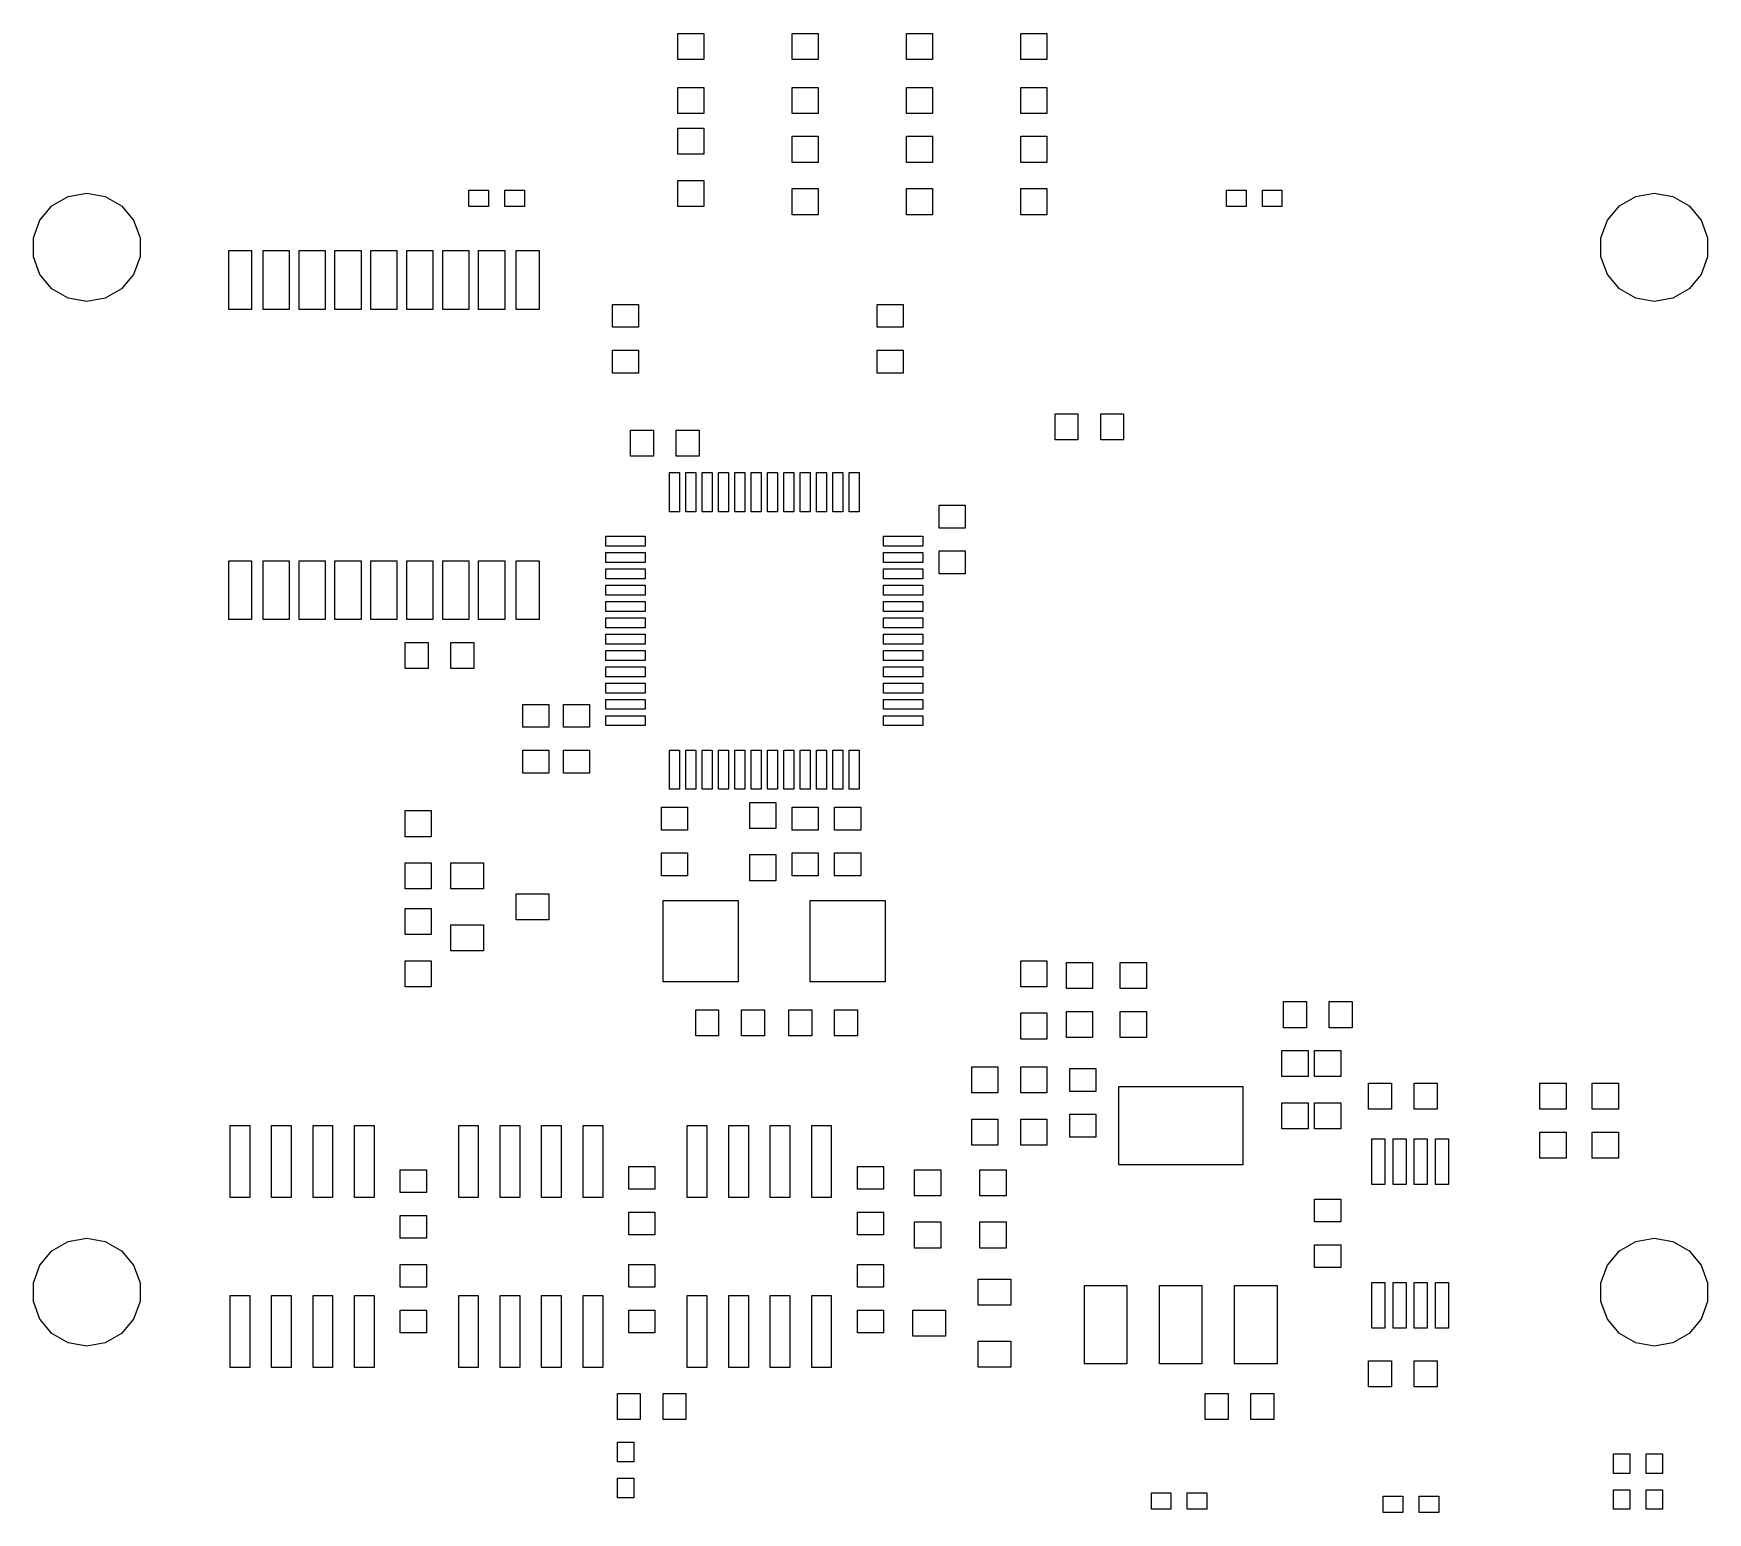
# Model space of a CAD drawing. Extents: x 80.4 to 131.6, y -166.8 to -121.5.
import ezdxf

# ---------------------------------------------------------------- set-up
doc = ezdxf.new("R2010")
doc.units = 0
doc.header["$MEASUREMENT"] = 0
doc.layers.add('BLACK', color=7, linetype='CONTINUOUS')

msp = doc.modelspace()

# ---------------------------------------------------------------- linework, layer by layer
at = {"layer": 'Black'}
for p, q in [((100.1, -122.25), (100.1, -121.45)), ((100.1, -121.45), (100.9, -121.45)), ((100.9, -121.45), (100.9, -122.25)), ((103.6, -122.25), (103.6, -121.45)), ((103.6, -121.45), (104.4, -121.45)), ((104.4, -121.45), (104.4, -122.25)), ((107.1, -122.25), (107.1, -121.45)), ((107.1, -121.45), (107.9, -121.45)), ((107.9, -121.45), (107.9, -122.25)), ((110.6, -122.25), (110.6, -121.45)), ((110.6, -121.45), (111.4, -121.45)), ((111.4, -121.45), (111.4, -122.25)), ((100.9, -122.25), (100.1, -122.25)), ((104.4, -122.25), (103.6, -122.25)), ((107.9, -122.25), (107.1, -122.25)), ((111.4, -122.25), (110.6, -122.25)), ((100.1, -123.9), (100.1, -123.1)), ((100.1, -123.1), (100.9, -123.1)), ((100.9, -123.1), (100.9, -123.9)), ((103.6, -123.9), (103.6, -123.1)), ((103.6, -123.1), (104.4, -123.1)), ((104.4, -123.1), (104.4, -123.9)), ((107.1, -123.9), (107.1, -123.1)), ((107.1, -123.1), (107.9, -123.1)), ((107.9, -123.1), (107.9, -123.9)), ((110.6, -123.9), (110.6, -123.1)), ((110.6, -123.1), (111.4, -123.1)), ((111.4, -123.1), (111.4, -123.9)), ((100.9, -123.9), (100.1, -123.9)), ((104.4, -123.9), (103.6, -123.9)), ((107.9, -123.9), (107.1, -123.9)), ((111.4, -123.9), (110.6, -123.9)), ((100.1, -125.15), (100.1, -124.35)), ((100.1, -124.35), (100.9, -124.35)), ((100.9, -124.35), (100.9, -125.15)), ((103.6, -125.4), (103.6, -124.6)), ((103.6, -124.6), (104.4, -124.6)), ((104.4, -124.6), (104.4, -125.4)), ((107.1, -125.4), (107.1, -124.6)), ((107.1, -124.6), (107.9, -124.6)), ((107.9, -124.6), (107.9, -125.4)), ((110.6, -125.4), (110.6, -124.6)), ((110.6, -124.6), (111.4, -124.6)), ((111.4, -124.6), (111.4, -125.4)), ((100.9, -125.15), (100.1, -125.15)), ((104.4, -125.4), (103.6, -125.4)), ((107.9, -125.4), (107.1, -125.4)), ((111.4, -125.4), (110.6, -125.4)), ((100.1, -126.75), (100.1, -125.95)), ((100.1, -125.95), (100.9, -125.95)), ((100.9, -125.95), (100.9, -126.75)), ((80.935, -126.731), (81.433, -126.444)), ((81.433, -126.444), (82, -126.344)), ((82, -126.344), (82.567, -126.444)), ((82.567, -126.444), (83.065, -126.731)), ((93.7, -126.75), (93.7, -126.25)), ((93.7, -126.25), (94.3, -126.25)), ((94.3, -126.25), (94.3, -126.75)), ((94.8, -126.75), (94.8, -126.25)), ((94.8, -126.25), (95.4, -126.25)), ((95.4, -126.25), (95.4, -126.75)), ((103.6, -127), (103.6, -126.2)), ((103.6, -126.2), (104.4, -126.2)), ((104.4, -126.2), (104.4, -127)), ((107.1, -127), (107.1, -126.2)), ((107.1, -126.2), (107.9, -126.2)), ((107.9, -126.2), (107.9, -127)), ((110.6, -127), (110.6, -126.2)), ((110.6, -126.2), (111.4, -126.2)), ((111.4, -126.2), (111.4, -127)), ((116.9, -126.75), (116.9, -126.25)), ((116.9, -126.25), (117.5, -126.25)), ((117.5, -126.25), (117.5, -126.75)), ((118, -126.75), (118, -126.25)), ((118, -126.25), (118.6, -126.25)), ((118.6, -126.25), (118.6, -126.75)), ((128.935, -126.731), (129.434, -126.444)), ((129.434, -126.444), (130, -126.344)), ((130, -126.344), (130.566, -126.444)), ((130.566, -126.444), (131.065, -126.731)), ((80.566, -127.172), (80.935, -126.731)), ((83.065, -126.731), (83.434, -127.172)), ((94.3, -126.75), (93.7, -126.75)), ((95.4, -126.75), (94.8, -126.75)), ((100.9, -126.75), (100.1, -126.75)), ((104.4, -127), (103.6, -127)), ((107.9, -127), (107.1, -127)), ((111.4, -127), (110.6, -127)), ((117.5, -126.75), (116.9, -126.75)), ((118.6, -126.75), (118, -126.75)), ((128.566, -127.172), (128.935, -126.731)), ((131.065, -126.731), (131.434, -127.172)), ((80.369, -127.712), (80.566, -127.172)), ((83.434, -127.172), (83.631, -127.712)), ((128.369, -127.712), (128.566, -127.172)), ((131.434, -127.172), (131.631, -127.712)), ((80.369, -128.288), (80.369, -127.712)), ((83.631, -127.712), (83.631, -128.288)), ((86.35, -129.9), (86.35, -128.1)), ((86.35, -128.1), (87.05, -128.1)), ((87.05, -128.1), (87.05, -129.9)), ((87.4, -129.9), (87.4, -128.1)), ((87.4, -128.1), (88.2, -128.1)), ((88.2, -128.1), (88.2, -129.9)), ((88.5, -129.9), (88.5, -128.1)), ((88.5, -128.1), (89.3, -128.1)), ((89.3, -128.1), (89.3, -129.9)), ((89.6, -129.9), (89.6, -128.1)), ((89.6, -128.1), (90.4, -128.1)), ((90.4, -128.1), (90.4, -129.9)), ((90.7, -129.9), (90.7, -128.1)), ((90.7, -128.1), (91.5, -128.1)), ((91.5, -128.1), (91.5, -129.9)), ((91.8, -129.9), (91.8, -128.1)), ((91.8, -128.1), (92.6, -128.1)), ((92.6, -128.1), (92.6, -129.9)), ((92.9, -129.9), (92.9, -128.1)), ((92.9, -128.1), (93.7, -128.1)), ((93.7, -128.1), (93.7, -129.9)), ((94, -129.9), (94, -128.1)), ((94, -128.1), (94.8, -128.1)), ((94.8, -128.1), (94.8, -129.9)), ((95.15, -129.9), (95.15, -128.1)), ((95.15, -128.1), (95.85, -128.1)), ((95.85, -128.1), (95.85, -129.9)), ((128.369, -128.288), (128.369, -127.712)), ((131.631, -127.712), (131.631, -128.288)), ((80.566, -128.828), (80.369, -128.288)), ((83.631, -128.288), (83.434, -128.828)), ((128.566, -128.828), (128.369, -128.288)), ((131.631, -128.288), (131.434, -128.828)), ((80.935, -129.269), (80.566, -128.828)), ((83.434, -128.828), (83.065, -129.269)), ((128.935, -129.269), (128.566, -128.828)), ((131.434, -128.828), (131.065, -129.269)), ((81.433, -129.556), (80.935, -129.269)), ((82, -129.656), (81.433, -129.556)), ((82.567, -129.556), (82, -129.656)), ((83.065, -129.269), (82.567, -129.556)), ((129.434, -129.556), (128.935, -129.269)), ((130, -129.656), (129.434, -129.556)), ((130.566, -129.556), (130, -129.656)), ((131.065, -129.269), (130.566, -129.556)), ((87.05, -129.9), (86.35, -129.9)), ((88.2, -129.9), (87.4, -129.9)), ((89.3, -129.9), (88.5, -129.9)), ((90.4, -129.9), (89.6, -129.9)), ((91.5, -129.9), (90.7, -129.9)), ((92.6, -129.9), (91.8, -129.9)), ((93.7, -129.9), (92.9, -129.9)), ((94.8, -129.9), (94, -129.9)), ((95.85, -129.9), (95.15, -129.9)), ((98.1, -130.45), (98.1, -129.75)), ((98.1, -129.75), (98.9, -129.75)), ((98.9, -129.75), (98.9, -130.45)), ((106.2, -130.45), (106.2, -129.75)), ((106.2, -129.75), (107, -129.75)), ((107, -129.75), (107, -130.45)), ((98.9, -130.45), (98.1, -130.45)), ((107, -130.45), (106.2, -130.45)), ((98.1, -131.85), (98.1, -131.15)), ((98.1, -131.15), (98.9, -131.15)), ((98.9, -131.15), (98.9, -131.85)), ((106.2, -131.85), (106.2, -131.15)), ((106.2, -131.15), (107, -131.15)), ((107, -131.15), (107, -131.85)), ((98.9, -131.85), (98.1, -131.85)), ((107, -131.85), (106.2, -131.85)), ((111.65, -133.9), (111.65, -133.1)), ((111.65, -133.1), (112.35, -133.1)), ((112.35, -133.1), (112.35, -133.9)), ((113.05, -133.9), (113.05, -133.1)), ((113.05, -133.1), (113.75, -133.1)), ((113.75, -133.1), (113.75, -133.9)), ((98.65, -134.4), (98.65, -133.6)), ((98.65, -133.6), (99.35, -133.6)), ((99.35, -133.6), (99.35, -134.4)), ((100.05, -134.4), (100.05, -133.6)), ((100.05, -133.6), (100.75, -133.6)), ((100.75, -133.6), (100.75, -134.4)), ((112.35, -133.9), (111.65, -133.9)), ((113.75, -133.9), (113.05, -133.9)), ((99.35, -134.4), (98.65, -134.4)), ((100.75, -134.4), (100.05, -134.4)), ((99.85, -136.1), (99.85, -134.9)), ((99.85, -134.9), (100.15, -134.9)), ((100.15, -134.9), (100.15, -136.1)), ((100.35, -136.1), (100.35, -134.9)), ((100.35, -134.9), (100.65, -134.9)), ((100.65, -134.9), (100.65, -136.1)), ((100.85, -136.1), (100.85, -134.9)), ((100.85, -134.9), (101.15, -134.9)), ((101.15, -134.9), (101.15, -136.1)), ((101.35, -136.1), (101.35, -134.9)), ((101.35, -134.9), (101.65, -134.9)), ((101.65, -134.9), (101.65, -136.1)), ((101.85, -136.1), (101.85, -134.9)), ((101.85, -134.9), (102.15, -134.9)), ((102.15, -134.9), (102.15, -136.1)), ((102.35, -136.1), (102.35, -134.9)), ((102.35, -134.9), (102.65, -134.9)), ((102.65, -134.9), (102.65, -136.1)), ((102.85, -136.1), (102.85, -134.9)), ((102.85, -134.9), (103.15, -134.9)), ((103.15, -134.9), (103.15, -136.1)), ((103.35, -136.1), (103.35, -134.9)), ((103.35, -134.9), (103.65, -134.9)), ((103.65, -134.9), (103.65, -136.1)), ((103.85, -136.1), (103.85, -134.9)), ((103.85, -134.9), (104.15, -134.9)), ((104.15, -134.9), (104.15, -136.1)), ((104.35, -136.1), (104.35, -134.9)), ((104.35, -134.9), (104.65, -134.9)), ((104.65, -134.9), (104.65, -136.1)), ((104.85, -136.1), (104.85, -134.9)), ((104.85, -134.9), (105.15, -134.9)), ((105.15, -134.9), (105.15, -136.1)), ((105.35, -136.1), (105.35, -134.9)), ((105.35, -134.9), (105.65, -134.9)), ((105.65, -134.9), (105.65, -136.1)), ((100.15, -136.1), (99.85, -136.1)), ((100.65, -136.1), (100.35, -136.1)), ((101.15, -136.1), (100.85, -136.1)), ((101.65, -136.1), (101.35, -136.1)), ((102.15, -136.1), (101.85, -136.1)), ((102.65, -136.1), (102.35, -136.1)), ((103.15, -136.1), (102.85, -136.1)), ((103.65, -136.1), (103.35, -136.1)), ((104.15, -136.1), (103.85, -136.1)), ((104.65, -136.1), (104.35, -136.1)), ((105.15, -136.1), (104.85, -136.1)), ((105.65, -136.1), (105.35, -136.1)), ((108.1, -136.6), (108.1, -135.9)), ((108.1, -135.9), (108.9, -135.9)), ((108.9, -135.9), (108.9, -136.6)), ((97.9, -137.15), (97.9, -136.85)), ((97.9, -136.85), (99.1, -136.85)), ((99.1, -136.85), (99.1, -137.15)), ((106.4, -137.15), (106.4, -136.85)), ((106.4, -136.85), (107.6, -136.85)), ((107.6, -136.85), (107.6, -137.15)), ((108.9, -136.6), (108.1, -136.6)), ((99.1, -137.15), (97.9, -137.15)), ((97.9, -137.65), (97.9, -137.35)), ((97.9, -137.35), (99.1, -137.35)), ((99.1, -137.35), (99.1, -137.65)), ((107.6, -137.15), (106.4, -137.15)), ((106.4, -137.65), (106.4, -137.35)), ((106.4, -137.35), (107.6, -137.35)), ((107.6, -137.35), (107.6, -137.65)), ((108.1, -138), (108.1, -137.3)), ((108.1, -137.3), (108.9, -137.3)), ((108.9, -137.3), (108.9, -138)), ((86.35, -139.4), (86.35, -137.6)), ((86.35, -137.6), (87.05, -137.6)), ((87.05, -137.6), (87.05, -139.4)), ((87.4, -139.4), (87.4, -137.6)), ((87.4, -137.6), (88.2, -137.6)), ((88.2, -137.6), (88.2, -139.4)), ((88.5, -139.4), (88.5, -137.6)), ((88.5, -137.6), (89.3, -137.6)), ((89.3, -137.6), (89.3, -139.4)), ((89.6, -139.4), (89.6, -137.6)), ((89.6, -137.6), (90.4, -137.6)), ((90.4, -137.6), (90.4, -139.4)), ((90.7, -139.4), (90.7, -137.6)), ((90.7, -137.6), (91.5, -137.6)), ((91.5, -137.6), (91.5, -139.4)), ((91.8, -139.4), (91.8, -137.6)), ((91.8, -137.6), (92.6, -137.6)), ((92.6, -137.6), (92.6, -139.4)), ((92.9, -139.4), (92.9, -137.6)), ((92.9, -137.6), (93.7, -137.6)), ((93.7, -137.6), (93.7, -139.4)), ((94, -139.4), (94, -137.6)), ((94, -137.6), (94.8, -137.6)), ((94.8, -137.6), (94.8, -139.4)), ((95.15, -139.4), (95.15, -137.6)), ((95.15, -137.6), (95.85, -137.6)), ((95.85, -137.6), (95.85, -139.4)), ((99.1, -137.65), (97.9, -137.65)), ((97.9, -138.15), (97.9, -137.85)), ((97.9, -137.85), (99.1, -137.85)), ((99.1, -137.85), (99.1, -138.15)), ((107.6, -137.65), (106.4, -137.65)), ((106.4, -138.15), (106.4, -137.85)), ((106.4, -137.85), (107.6, -137.85)), ((107.6, -137.85), (107.6, -138.15)), ((99.1, -138.15), (97.9, -138.15)), ((97.9, -138.65), (97.9, -138.35)), ((97.9, -138.35), (99.1, -138.35)), ((99.1, -138.35), (99.1, -138.65)), ((107.6, -138.15), (106.4, -138.15)), ((106.4, -138.65), (106.4, -138.35)), ((106.4, -138.35), (107.6, -138.35)), ((107.6, -138.35), (107.6, -138.65)), ((108.9, -138), (108.1, -138)), ((99.1, -138.65), (97.9, -138.65)), ((97.9, -139.15), (97.9, -138.85)), ((97.9, -138.85), (99.1, -138.85)), ((99.1, -138.85), (99.1, -139.15)), ((107.6, -138.65), (106.4, -138.65)), ((106.4, -139.15), (106.4, -138.85)), ((106.4, -138.85), (107.6, -138.85)), ((107.6, -138.85), (107.6, -139.15)), ((87.05, -139.4), (86.35, -139.4)), ((88.2, -139.4), (87.4, -139.4)), ((89.3, -139.4), (88.5, -139.4)), ((90.4, -139.4), (89.6, -139.4)), ((91.5, -139.4), (90.7, -139.4)), ((92.6, -139.4), (91.8, -139.4)), ((93.7, -139.4), (92.9, -139.4)), ((94.8, -139.4), (94, -139.4)), ((95.85, -139.4), (95.15, -139.4)), ((99.1, -139.15), (97.9, -139.15)), ((97.9, -139.65), (97.9, -139.35)), ((97.9, -139.35), (99.1, -139.35)), ((99.1, -139.35), (99.1, -139.65)), ((107.6, -139.15), (106.4, -139.15)), ((106.4, -139.65), (106.4, -139.35)), ((106.4, -139.35), (107.6, -139.35)), ((107.6, -139.35), (107.6, -139.65)), ((99.1, -139.65), (97.9, -139.65)), ((97.9, -140.15), (97.9, -139.85)), ((97.9, -139.85), (99.1, -139.85)), ((99.1, -139.85), (99.1, -140.15)), ((107.6, -139.65), (106.4, -139.65)), ((106.4, -140.15), (106.4, -139.85)), ((106.4, -139.85), (107.6, -139.85)), ((107.6, -139.85), (107.6, -140.15)), ((91.75, -140.9), (91.75, -140.1)), ((91.75, -140.1), (92.45, -140.1)), ((92.45, -140.1), (92.45, -140.9)), ((93.15, -140.9), (93.15, -140.1)), ((93.15, -140.1), (93.85, -140.1)), ((93.85, -140.1), (93.85, -140.9)), ((99.1, -140.15), (97.9, -140.15)), ((97.9, -140.65), (97.9, -140.35)), ((97.9, -140.35), (99.1, -140.35)), ((99.1, -140.35), (99.1, -140.65)), ((107.6, -140.15), (106.4, -140.15)), ((106.4, -140.65), (106.4, -140.35)), ((106.4, -140.35), (107.6, -140.35)), ((107.6, -140.35), (107.6, -140.65)), ((92.45, -140.9), (91.75, -140.9)), ((93.85, -140.9), (93.15, -140.9)), ((99.1, -140.65), (97.9, -140.65)), ((97.9, -141.15), (97.9, -140.85)), ((97.9, -140.85), (99.1, -140.85)), ((99.1, -140.85), (99.1, -141.15)), ((107.6, -140.65), (106.4, -140.65)), ((106.4, -141.15), (106.4, -140.85)), ((106.4, -140.85), (107.6, -140.85)), ((107.6, -140.85), (107.6, -141.15)), ((99.1, -141.15), (97.9, -141.15)), ((97.9, -141.65), (97.9, -141.35)), ((97.9, -141.35), (99.1, -141.35)), ((99.1, -141.35), (99.1, -141.65)), ((107.6, -141.15), (106.4, -141.15)), ((106.4, -141.65), (106.4, -141.35)), ((106.4, -141.35), (107.6, -141.35)), ((107.6, -141.35), (107.6, -141.65)), ((99.1, -141.65), (97.9, -141.65)), ((97.9, -142.15), (97.9, -141.85)), ((97.9, -141.85), (99.1, -141.85)), ((99.1, -141.85), (99.1, -142.15)), ((107.6, -141.65), (106.4, -141.65)), ((106.4, -142.15), (106.4, -141.85)), ((106.4, -141.85), (107.6, -141.85)), ((107.6, -141.85), (107.6, -142.15)), ((95.35, -142.7), (95.35, -142)), ((95.35, -142), (96.15, -142)), ((96.15, -142), (96.15, -142.7)), ((96.6, -142.7), (96.6, -142)), ((96.6, -142), (97.4, -142)), ((97.4, -142), (97.4, -142.7)), ((99.1, -142.15), (97.9, -142.15)), ((97.9, -142.65), (97.9, -142.35)), ((97.9, -142.35), (99.1, -142.35)), ((99.1, -142.35), (99.1, -142.65)), ((107.6, -142.15), (106.4, -142.15)), ((106.4, -142.65), (106.4, -142.35)), ((106.4, -142.35), (107.6, -142.35)), ((107.6, -142.35), (107.6, -142.65)), ((96.15, -142.7), (95.35, -142.7)), ((97.4, -142.7), (96.6, -142.7)), ((99.1, -142.65), (97.9, -142.65)), ((107.6, -142.65), (106.4, -142.65)), ((95.35, -144.1), (95.35, -143.4)), ((95.35, -143.4), (96.15, -143.4)), ((96.15, -143.4), (96.15, -144.1)), ((96.6, -144.1), (96.6, -143.4)), ((96.6, -143.4), (97.4, -143.4)), ((97.4, -143.4), (97.4, -144.1)), ((99.85, -144.6), (99.85, -143.4)), ((99.85, -143.4), (100.15, -143.4)), ((100.15, -143.4), (100.15, -144.6)), ((100.35, -144.6), (100.35, -143.4)), ((100.35, -143.4), (100.65, -143.4)), ((100.65, -143.4), (100.65, -144.6)), ((100.85, -144.6), (100.85, -143.4)), ((100.85, -143.4), (101.15, -143.4)), ((101.15, -143.4), (101.15, -144.6)), ((101.35, -144.6), (101.35, -143.4)), ((101.35, -143.4), (101.65, -143.4)), ((101.65, -143.4), (101.65, -144.6)), ((101.85, -144.6), (101.85, -143.4)), ((101.85, -143.4), (102.15, -143.4)), ((102.15, -143.4), (102.15, -144.6)), ((102.35, -144.6), (102.35, -143.4)), ((102.35, -143.4), (102.65, -143.4)), ((102.65, -143.4), (102.65, -144.6)), ((102.85, -144.6), (102.85, -143.4)), ((102.85, -143.4), (103.15, -143.4)), ((103.15, -143.4), (103.15, -144.6)), ((103.35, -144.6), (103.35, -143.4)), ((103.35, -143.4), (103.65, -143.4)), ((103.65, -143.4), (103.65, -144.6)), ((103.85, -144.6), (103.85, -143.4)), ((103.85, -143.4), (104.15, -143.4)), ((104.15, -143.4), (104.15, -144.6)), ((104.35, -144.6), (104.35, -143.4)), ((104.35, -143.4), (104.65, -143.4)), ((104.65, -143.4), (104.65, -144.6)), ((104.85, -144.6), (104.85, -143.4)), ((104.85, -143.4), (105.15, -143.4)), ((105.15, -143.4), (105.15, -144.6)), ((105.35, -144.6), (105.35, -143.4)), ((105.35, -143.4), (105.65, -143.4)), ((105.65, -143.4), (105.65, -144.6)), ((96.15, -144.1), (95.35, -144.1)), ((97.4, -144.1), (96.6, -144.1)), ((100.15, -144.6), (99.85, -144.6)), ((100.65, -144.6), (100.35, -144.6)), ((101.15, -144.6), (100.85, -144.6)), ((101.65, -144.6), (101.35, -144.6)), ((102.15, -144.6), (101.85, -144.6)), ((102.3, -145.8), (102.3, -145)), ((102.3, -145), (103.1, -145)), ((102.65, -144.6), (102.35, -144.6)), ((103.15, -144.6), (102.85, -144.6)), ((103.1, -145), (103.1, -145.8)), ((103.65, -144.6), (103.35, -144.6)), ((104.15, -144.6), (103.85, -144.6)), ((104.65, -144.6), (104.35, -144.6)), ((105.15, -144.6), (104.85, -144.6)), ((105.65, -144.6), (105.35, -144.6)), ((91.75, -146.05), (91.75, -145.25)), ((91.75, -145.25), (92.55, -145.25)), ((92.55, -145.25), (92.55, -146.05)), ((99.6, -145.85), (99.6, -145.15)), ((99.6, -145.15), (100.4, -145.15)), ((100.4, -145.15), (100.4, -145.85)), ((103.6, -145.85), (103.6, -145.15)), ((103.6, -145.15), (104.4, -145.15)), ((104.4, -145.15), (104.4, -145.85)), ((104.9, -145.85), (104.9, -145.15)), ((104.9, -145.15), (105.7, -145.15)), ((105.7, -145.15), (105.7, -145.85)), ((92.55, -146.05), (91.75, -146.05)), ((100.4, -145.85), (99.6, -145.85)), ((103.1, -145.8), (102.3, -145.8)), ((104.4, -145.85), (103.6, -145.85)), ((105.7, -145.85), (104.9, -145.85)), ((99.6, -147.25), (99.6, -146.55)), ((99.6, -146.55), (100.4, -146.55)), ((100.4, -146.55), (100.4, -147.25)), ((102.3, -147.4), (102.3, -146.6)), ((102.3, -146.6), (103.1, -146.6)), ((103.1, -146.6), (103.1, -147.4)), ((103.6, -147.25), (103.6, -146.55)), ((103.6, -146.55), (104.4, -146.55)), ((104.4, -146.55), (104.4, -147.25)), ((104.9, -147.25), (104.9, -146.55)), ((104.9, -146.55), (105.7, -146.55)), ((105.7, -146.55), (105.7, -147.25)), ((91.75, -147.65), (91.75, -146.85)), ((91.75, -146.85), (92.55, -146.85)), ((92.55, -146.85), (92.55, -147.65)), ((93.15, -147.65), (93.15, -146.85)), ((93.15, -146.85), (94.15, -146.85)), ((94.15, -146.85), (94.15, -147.65)), ((100.4, -147.25), (99.6, -147.25)), ((103.1, -147.4), (102.3, -147.4)), ((104.4, -147.25), (103.6, -147.25)), ((105.7, -147.25), (104.9, -147.25)), ((92.55, -147.65), (91.75, -147.65)), ((94.15, -147.65), (93.15, -147.65)), ((95.15, -148.6), (95.15, -147.8)), ((95.15, -147.8), (96.15, -147.8)), ((96.15, -147.8), (96.15, -148.6)), ((99.65, -150.5), (99.65, -148)), ((99.65, -148), (101.95, -148)), ((101.95, -148), (101.95, -150.5)), ((104.15, -150.5), (104.15, -148)), ((104.15, -148), (106.45, -148)), ((106.45, -148), (106.45, -150.5)), ((91.75, -149.05), (91.75, -148.25)), ((91.75, -148.25), (92.55, -148.25)), ((92.55, -148.25), (92.55, -149.05)), ((96.15, -148.6), (95.15, -148.6)), ((92.55, -149.05), (91.75, -149.05)), ((93.15, -149.55), (93.15, -148.75)), ((93.15, -148.75), (94.15, -148.75)), ((94.15, -148.75), (94.15, -149.55)), ((94.15, -149.55), (93.15, -149.55)), ((91.75, -150.65), (91.75, -149.85)), ((91.75, -149.85), (92.55, -149.85)), ((92.55, -149.85), (92.55, -150.65)), ((110.6, -150.65), (110.6, -149.85)), ((110.6, -149.85), (111.4, -149.85)), ((111.4, -149.85), (111.4, -150.65)), ((112, -150.7), (112, -149.9)), ((112, -149.9), (112.8, -149.9)), ((112.8, -149.9), (112.8, -150.7)), ((113.65, -150.7), (113.65, -149.9)), ((113.65, -149.9), (114.45, -149.9)), ((114.45, -149.9), (114.45, -150.7)), ((92.55, -150.65), (91.75, -150.65)), ((101.95, -150.5), (99.65, -150.5)), ((106.45, -150.5), (104.15, -150.5)), ((111.4, -150.65), (110.6, -150.65)), ((112.8, -150.7), (112, -150.7)), ((114.45, -150.7), (113.65, -150.7)), ((118.65, -151.9), (118.65, -151.1)), ((118.65, -151.1), (119.35, -151.1)), ((119.35, -151.1), (119.35, -151.9)), ((120.05, -151.9), (120.05, -151.1)), ((120.05, -151.1), (120.75, -151.1)), ((120.75, -151.1), (120.75, -151.9)), ((100.65, -152.15), (100.65, -151.35)), ((100.65, -151.35), (101.35, -151.35)), ((101.35, -151.35), (101.35, -152.15)), ((102.05, -152.15), (102.05, -151.35)), ((102.05, -151.35), (102.75, -151.35)), ((102.75, -151.35), (102.75, -152.15)), ((103.5, -152.15), (103.5, -151.35)), ((103.5, -151.35), (104.2, -151.35)), ((104.2, -151.35), (104.2, -152.15)), ((104.9, -152.15), (104.9, -151.35)), ((104.9, -151.35), (105.6, -151.35)), ((105.6, -151.35), (105.6, -152.15)), ((110.6, -152.25), (110.6, -151.45)), ((110.6, -151.45), (111.4, -151.45)), ((111.4, -151.45), (111.4, -152.25)), ((112, -152.2), (112, -151.4)), ((112, -151.4), (112.8, -151.4)), ((112.8, -151.4), (112.8, -152.2)), ((113.65, -152.2), (113.65, -151.4)), ((113.65, -151.4), (114.45, -151.4)), ((114.45, -151.4), (114.45, -152.2)), ((101.35, -152.15), (100.65, -152.15)), ((102.75, -152.15), (102.05, -152.15)), ((104.2, -152.15), (103.5, -152.15)), ((105.6, -152.15), (104.9, -152.15)), ((112.8, -152.2), (112, -152.2)), ((114.45, -152.2), (113.65, -152.2)), ((119.35, -151.9), (118.65, -151.9)), ((120.75, -151.9), (120.05, -151.9)), ((111.4, -152.25), (110.6, -152.25)), ((118.6, -153.4), (118.6, -152.6)), ((118.6, -152.6), (119.4, -152.6)), ((119.4, -152.6), (119.4, -153.4)), ((119.6, -153.4), (119.6, -152.6)), ((119.6, -152.6), (120.4, -152.6)), ((120.4, -152.6), (120.4, -153.4)), ((109.1, -153.9), (109.1, -153.1)), ((109.1, -153.1), (109.9, -153.1)), ((109.9, -153.1), (109.9, -153.9)), ((110.6, -153.9), (110.6, -153.1)), ((110.6, -153.1), (111.4, -153.1)), ((111.4, -153.1), (111.4, -153.9)), ((112.1, -153.85), (112.1, -153.15)), ((112.1, -153.15), (112.9, -153.15)), ((112.9, -153.15), (112.9, -153.85)), ((113.6, -156.1), (113.6, -153.7)), ((113.6, -153.7), (117.4, -153.7)), ((117.4, -153.7), (117.4, -156.1)), ((119.4, -153.4), (118.6, -153.4)), ((120.4, -153.4), (119.6, -153.4)), ((121.25, -154.4), (121.25, -153.6)), ((121.25, -153.6), (121.95, -153.6)), ((121.95, -153.6), (121.95, -154.4)), ((122.65, -154.4), (122.65, -153.6)), ((122.65, -153.6), (123.35, -153.6)), ((123.35, -153.6), (123.35, -154.4)), ((126.5, -154.4), (126.5, -153.6)), ((126.5, -153.6), (127.3, -153.6)), ((127.3, -153.6), (127.3, -154.4)), ((128.1, -154.4), (128.1, -153.6)), ((128.1, -153.6), (128.9, -153.6)), ((128.9, -153.6), (128.9, -154.4)), ((109.9, -153.9), (109.1, -153.9)), ((111.4, -153.9), (110.6, -153.9)), ((112.9, -153.85), (112.1, -153.85)), ((118.6, -155), (118.6, -154.2)), ((118.6, -154.2), (119.4, -154.2)), ((119.4, -154.2), (119.4, -155)), ((119.6, -155), (119.6, -154.2)), ((119.6, -154.2), (120.4, -154.2)), ((120.4, -154.2), (120.4, -155)), ((109.1, -155.5), (109.1, -154.7)), ((109.1, -154.7), (109.9, -154.7)), ((109.9, -154.7), (109.9, -155.5)), ((110.6, -155.5), (110.6, -154.7)), ((110.6, -154.7), (111.4, -154.7)), ((111.4, -154.7), (111.4, -155.5)), ((112.1, -155.25), (112.1, -154.55)), ((112.1, -154.55), (112.9, -154.55)), ((112.9, -154.55), (112.9, -155.25)), ((121.95, -154.4), (121.25, -154.4)), ((123.35, -154.4), (122.65, -154.4)), ((127.3, -154.4), (126.5, -154.4)), ((128.9, -154.4), (128.1, -154.4)), ((86.39, -157.1), (86.39, -154.9)), ((86.39, -154.9), (86.99, -154.9)), ((86.99, -154.9), (86.99, -157.1)), ((87.66, -157.1), (87.66, -154.9)), ((87.66, -154.9), (88.26, -154.9)), ((88.26, -154.9), (88.26, -157.1)), ((88.93, -157.1), (88.93, -154.9)), ((88.93, -154.9), (89.53, -154.9)), ((89.53, -154.9), (89.53, -157.1)), ((90.2, -157.1), (90.2, -154.9)), ((90.2, -154.9), (90.8, -154.9)), ((90.8, -154.9), (90.8, -157.1)), ((93.39, -157.1), (93.39, -154.9)), ((93.39, -154.9), (93.99, -154.9)), ((93.99, -154.9), (93.99, -157.1)), ((94.66, -157.1), (94.66, -154.9)), ((94.66, -154.9), (95.26, -154.9)), ((95.26, -154.9), (95.26, -157.1)), ((95.93, -157.1), (95.93, -154.9)), ((95.93, -154.9), (96.53, -154.9)), ((96.53, -154.9), (96.53, -157.1)), ((97.2, -157.1), (97.2, -154.9)), ((97.2, -154.9), (97.8, -154.9)), ((97.8, -154.9), (97.8, -157.1)), ((100.39, -157.1), (100.39, -154.9)), ((100.39, -154.9), (100.99, -154.9)), ((100.99, -154.9), (100.99, -157.1)), ((101.66, -157.1), (101.66, -154.9)), ((101.66, -154.9), (102.26, -154.9)), ((102.26, -154.9), (102.26, -157.1)), ((102.93, -157.1), (102.93, -154.9)), ((102.93, -154.9), (103.53, -154.9)), ((103.53, -154.9), (103.53, -157.1)), ((104.2, -157.1), (104.2, -154.9)), ((104.2, -154.9), (104.8, -154.9)), ((104.8, -154.9), (104.8, -157.1)), ((112.9, -155.25), (112.1, -155.25)), ((119.4, -155), (118.6, -155)), ((120.4, -155), (119.6, -155)), ((121.35, -156.7), (121.35, -155.3)), ((121.35, -155.3), (121.75, -155.3)), ((121.75, -155.3), (121.75, -156.7)), ((122, -156.7), (122, -155.3)), ((122, -155.3), (122.4, -155.3)), ((122.4, -155.3), (122.4, -156.7)), ((122.65, -156.7), (122.65, -155.3)), ((122.65, -155.3), (123.05, -155.3)), ((123.05, -155.3), (123.05, -156.7)), ((123.3, -156.7), (123.3, -155.3)), ((123.3, -155.3), (123.7, -155.3)), ((123.7, -155.3), (123.7, -156.7)), ((126.5, -155.9), (126.5, -155.1)), ((126.5, -155.1), (127.3, -155.1)), ((127.3, -155.1), (127.3, -155.9)), ((128.1, -155.9), (128.1, -155.1)), ((128.1, -155.1), (128.9, -155.1)), ((128.9, -155.1), (128.9, -155.9)), ((109.9, -155.5), (109.1, -155.5)), ((111.4, -155.5), (110.6, -155.5)), ((91.6, -156.95), (91.6, -156.25)), ((91.6, -156.25), (92.4, -156.25)), ((92.4, -156.25), (92.4, -156.95)), ((98.6, -156.85), (98.6, -156.15)), ((98.6, -156.15), (99.4, -156.15)), ((99.4, -156.15), (99.4, -156.85)), ((105.6, -156.85), (105.6, -156.15)), ((105.6, -156.15), (106.4, -156.15)), ((106.4, -156.15), (106.4, -156.85)), ((107.35, -157.05), (107.35, -156.25)), ((107.35, -156.25), (108.15, -156.25)), ((108.15, -156.25), (108.15, -157.05)), ((109.35, -157.05), (109.35, -156.25)), ((109.35, -156.25), (110.15, -156.25)), ((110.15, -156.25), (110.15, -157.05)), ((117.4, -156.1), (113.6, -156.1)), ((127.3, -155.9), (126.5, -155.9)), ((128.9, -155.9), (128.1, -155.9)), ((99.4, -156.85), (98.6, -156.85)), ((106.4, -156.85), (105.6, -156.85)), ((121.75, -156.7), (121.35, -156.7)), ((122.4, -156.7), (122, -156.7)), ((123.05, -156.7), (122.65, -156.7)), ((123.7, -156.7), (123.3, -156.7)), ((86.99, -157.1), (86.39, -157.1)), ((88.26, -157.1), (87.66, -157.1)), ((89.53, -157.1), (88.93, -157.1)), ((90.8, -157.1), (90.2, -157.1)), ((92.4, -156.95), (91.6, -156.95)), ((93.99, -157.1), (93.39, -157.1)), ((95.26, -157.1), (94.66, -157.1)), ((96.53, -157.1), (95.93, -157.1)), ((97.8, -157.1), (97.2, -157.1)), ((100.99, -157.1), (100.39, -157.1)), ((102.26, -157.1), (101.66, -157.1)), ((103.53, -157.1), (102.93, -157.1)), ((104.8, -157.1), (104.2, -157.1)), ((108.15, -157.05), (107.35, -157.05)), ((110.15, -157.05), (109.35, -157.05)), ((119.6, -157.85), (119.6, -157.15)), ((119.6, -157.15), (120.4, -157.15)), ((120.4, -157.15), (120.4, -157.85)), ((91.6, -158.35), (91.6, -157.65)), ((91.6, -157.65), (92.4, -157.65)), ((92.4, -157.65), (92.4, -158.35)), ((98.6, -158.25), (98.6, -157.55)), ((98.6, -157.55), (99.4, -157.55)), ((99.4, -157.55), (99.4, -158.25)), ((105.6, -158.25), (105.6, -157.55)), ((105.6, -157.55), (106.4, -157.55)), ((106.4, -157.55), (106.4, -158.25)), ((107.35, -158.65), (107.35, -157.85)), ((107.35, -157.85), (108.15, -157.85)), ((108.15, -157.85), (108.15, -158.65)), ((109.35, -158.65), (109.35, -157.85)), ((109.35, -157.85), (110.15, -157.85)), ((110.15, -157.85), (110.15, -158.65)), ((120.4, -157.85), (119.6, -157.85)), ((81.433, -158.444), (82, -158.344)), ((82, -158.344), (82.567, -158.444)), ((92.4, -158.35), (91.6, -158.35)), ((99.4, -158.25), (98.6, -158.25)), ((106.4, -158.25), (105.6, -158.25)), ((129.434, -158.444), (130, -158.344)), ((130, -158.344), (130.566, -158.444)), ((80.566, -159.172), (80.935, -158.731)), ((80.935, -158.731), (81.433, -158.444)), ((82.567, -158.444), (83.065, -158.731)), ((83.065, -158.731), (83.434, -159.172)), ((108.15, -158.65), (107.35, -158.65)), ((110.15, -158.65), (109.35, -158.65)), ((119.6, -159.25), (119.6, -158.55)), ((119.6, -158.55), (120.4, -158.55)), ((120.4, -158.55), (120.4, -159.25)), ((128.566, -159.172), (128.935, -158.731)), ((128.935, -158.731), (129.434, -158.444)), ((130.566, -158.444), (131.065, -158.731)), ((131.065, -158.731), (131.434, -159.172)), ((80.369, -159.712), (80.566, -159.172)), ((83.434, -159.172), (83.631, -159.712)), ((91.6, -159.85), (91.6, -159.15)), ((91.6, -159.15), (92.4, -159.15)), ((92.4, -159.15), (92.4, -159.85)), ((98.6, -159.85), (98.6, -159.15)), ((98.6, -159.15), (99.4, -159.15)), ((99.4, -159.15), (99.4, -159.85)), ((105.6, -159.85), (105.6, -159.15)), ((105.6, -159.15), (106.4, -159.15)), ((106.4, -159.15), (106.4, -159.85)), ((120.4, -159.25), (119.6, -159.25)), ((128.369, -159.712), (128.566, -159.172)), ((131.434, -159.172), (131.631, -159.712)), ((80.369, -160.288), (80.369, -159.712)), ((83.631, -159.712), (83.631, -160.288)), ((92.4, -159.85), (91.6, -159.85)), ((99.4, -159.85), (98.6, -159.85)), ((106.4, -159.85), (105.6, -159.85)), ((109.3, -160.4), (109.3, -159.6)), ((109.3, -159.6), (110.3, -159.6)), ((110.3, -159.6), (110.3, -160.4)), ((112.55, -162.2), (112.55, -159.8)), ((112.55, -159.8), (113.85, -159.8)), ((113.85, -159.8), (113.85, -162.2)), ((114.85, -162.2), (114.85, -159.8)), ((114.85, -159.8), (116.15, -159.8)), ((116.15, -159.8), (116.15, -162.2)), ((117.15, -162.2), (117.15, -159.8)), ((117.15, -159.8), (118.45, -159.8)), ((118.45, -159.8), (118.45, -162.2)), ((121.35, -161.1), (121.35, -159.7)), ((121.35, -159.7), (121.75, -159.7)), ((121.75, -159.7), (121.75, -161.1)), ((122, -161.1), (122, -159.7)), ((122, -159.7), (122.4, -159.7)), ((122.4, -159.7), (122.4, -161.1)), ((122.65, -161.1), (122.65, -159.7)), ((122.65, -159.7), (123.05, -159.7)), ((123.05, -159.7), (123.05, -161.1)), ((123.3, -161.1), (123.3, -159.7)), ((123.3, -159.7), (123.7, -159.7)), ((123.7, -159.7), (123.7, -161.1)), ((128.369, -160.288), (128.369, -159.712)), ((131.631, -159.712), (131.631, -160.288)), ((80.566, -160.828), (80.369, -160.288)), ((83.631, -160.288), (83.434, -160.828)), ((86.39, -162.307), (86.39, -160.107)), ((86.39, -160.107), (86.99, -160.107)), ((86.99, -160.107), (86.99, -162.307)), ((87.66, -162.307), (87.66, -160.107)), ((87.66, -160.107), (88.26, -160.107)), ((88.26, -160.107), (88.26, -162.307)), ((88.93, -162.307), (88.93, -160.107)), ((88.93, -160.107), (89.53, -160.107)), ((89.53, -160.107), (89.53, -162.307)), ((90.2, -162.307), (90.2, -160.107)), ((90.2, -160.107), (90.8, -160.107)), ((90.8, -160.107), (90.8, -162.307)), ((93.39, -162.307), (93.39, -160.107)), ((93.39, -160.107), (93.99, -160.107)), ((93.99, -160.107), (93.99, -162.307)), ((94.66, -162.307), (94.66, -160.107)), ((94.66, -160.107), (95.26, -160.107)), ((95.26, -160.107), (95.26, -162.307)), ((95.93, -162.307), (95.93, -160.107)), ((95.93, -160.107), (96.53, -160.107)), ((96.53, -160.107), (96.53, -162.307)), ((97.2, -162.307), (97.2, -160.107)), ((97.2, -160.107), (97.8, -160.107)), ((97.8, -160.107), (97.8, -162.307)), ((100.39, -162.307), (100.39, -160.107)), ((100.39, -160.107), (100.99, -160.107)), ((100.99, -160.107), (100.99, -162.307)), ((101.66, -162.307), (101.66, -160.107)), ((101.66, -160.107), (102.26, -160.107)), ((102.26, -160.107), (102.26, -162.307)), ((102.93, -162.307), (102.93, -160.107)), ((102.93, -160.107), (103.53, -160.107)), ((103.53, -160.107), (103.53, -162.307)), ((104.2, -162.307), (104.2, -160.107)), ((104.2, -160.107), (104.8, -160.107)), ((104.8, -160.107), (104.8, -162.307)), ((110.3, -160.4), (109.3, -160.4)), ((128.566, -160.828), (128.369, -160.288)), ((131.631, -160.288), (131.434, -160.828)), ((80.935, -161.269), (80.566, -160.828)), ((83.434, -160.828), (83.065, -161.269)), ((91.6, -161.25), (91.6, -160.55)), ((91.6, -160.55), (92.4, -160.55)), ((92.4, -160.55), (92.4, -161.25)), ((98.6, -161.25), (98.6, -160.55)), ((98.6, -160.55), (99.4, -160.55)), ((99.4, -160.55), (99.4, -161.25)), ((105.6, -161.25), (105.6, -160.55)), ((105.6, -160.55), (106.4, -160.55)), ((106.4, -160.55), (106.4, -161.25)), ((107.3, -161.35), (107.3, -160.55)), ((107.3, -160.55), (108.3, -160.55)), ((108.3, -160.55), (108.3, -161.35)), ((128.935, -161.269), (128.566, -160.828)), ((131.434, -160.828), (131.065, -161.269)), ((81.433, -161.556), (80.935, -161.269)), ((83.065, -161.269), (82.567, -161.556)), ((92.4, -161.25), (91.6, -161.25)), ((99.4, -161.25), (98.6, -161.25)), ((106.4, -161.25), (105.6, -161.25)), ((108.3, -161.35), (107.3, -161.35)), ((121.75, -161.1), (121.35, -161.1)), ((122.4, -161.1), (122, -161.1)), ((123.05, -161.1), (122.65, -161.1)), ((123.7, -161.1), (123.3, -161.1)), ((129.434, -161.556), (128.935, -161.269)), ((131.065, -161.269), (130.566, -161.556)), ((82, -161.656), (81.433, -161.556)), ((82.567, -161.556), (82, -161.656)), ((109.3, -162.3), (109.3, -161.5)), ((109.3, -161.5), (110.3, -161.5)), ((110.3, -161.5), (110.3, -162.3)), ((130, -161.656), (129.434, -161.556)), ((130.566, -161.556), (130, -161.656)), ((86.99, -162.307), (86.39, -162.307)), ((88.26, -162.307), (87.66, -162.307)), ((89.53, -162.307), (88.93, -162.307)), ((90.8, -162.307), (90.2, -162.307)), ((93.99, -162.307), (93.39, -162.307)), ((95.26, -162.307), (94.66, -162.307)), ((96.53, -162.307), (95.93, -162.307)), ((97.8, -162.307), (97.2, -162.307)), ((100.99, -162.307), (100.39, -162.307)), ((102.26, -162.307), (101.66, -162.307)), ((103.53, -162.307), (102.93, -162.307)), ((104.8, -162.307), (104.2, -162.307)), ((110.3, -162.3), (109.3, -162.3)), ((113.85, -162.2), (112.55, -162.2)), ((116.15, -162.2), (114.85, -162.2)), ((118.45, -162.2), (117.15, -162.2)), ((121.25, -162.9), (121.25, -162.1)), ((121.25, -162.1), (121.95, -162.1)), ((121.95, -162.1), (121.95, -162.9)), ((122.65, -162.9), (122.65, -162.1)), ((122.65, -162.1), (123.35, -162.1)), ((123.35, -162.1), (123.35, -162.9)), ((121.95, -162.9), (121.25, -162.9)), ((123.35, -162.9), (122.65, -162.9)), ((98.25, -163.9), (98.25, -163.1)), ((98.25, -163.1), (98.95, -163.1)), ((98.95, -163.1), (98.95, -163.9)), ((99.65, -163.9), (99.65, -163.1)), ((99.65, -163.1), (100.35, -163.1)), ((100.35, -163.1), (100.35, -163.9)), ((116.25, -163.9), (116.25, -163.1)), ((116.25, -163.1), (116.95, -163.1)), ((116.95, -163.1), (116.95, -163.9)), ((117.65, -163.9), (117.65, -163.1)), ((117.65, -163.1), (118.35, -163.1)), ((118.35, -163.1), (118.35, -163.9)), ((98.95, -163.9), (98.25, -163.9)), ((100.35, -163.9), (99.65, -163.9)), ((116.95, -163.9), (116.25, -163.9)), ((118.35, -163.9), (117.65, -163.9)), ((98.25, -165.2), (98.25, -164.6)), ((98.25, -164.6), (98.75, -164.6)), ((98.75, -164.6), (98.75, -165.2)), ((128.75, -165.55), (128.75, -164.95)), ((128.75, -164.95), (129.25, -164.95)), ((129.25, -164.95), (129.25, -165.55)), ((129.75, -165.55), (129.75, -164.95)), ((129.75, -164.95), (130.25, -164.95)), ((130.25, -164.95), (130.25, -165.55)), ((98.75, -165.2), (98.25, -165.2)), ((129.25, -165.55), (128.75, -165.55)), ((130.25, -165.55), (129.75, -165.55)), ((98.25, -166.3), (98.25, -165.7)), ((98.25, -165.7), (98.75, -165.7)), ((98.75, -165.7), (98.75, -166.3)), ((128.75, -166.65), (128.75, -166.05)), ((128.75, -166.05), (129.25, -166.05)), ((129.25, -166.05), (129.25, -166.65)), ((129.75, -166.65), (129.75, -166.05)), ((129.75, -166.05), (130.25, -166.05)), ((130.25, -166.05), (130.25, -166.65)), ((98.75, -166.3), (98.25, -166.3)), ((114.6, -166.65), (114.6, -166.15)), ((114.6, -166.15), (115.2, -166.15)), ((115.2, -166.15), (115.2, -166.65)), ((115.7, -166.65), (115.7, -166.15)), ((115.7, -166.15), (116.3, -166.15)), ((116.3, -166.15), (116.3, -166.65)), ((121.7, -166.75), (121.7, -166.25)), ((121.7, -166.25), (122.3, -166.25)), ((122.3, -166.25), (122.3, -166.75)), ((122.8, -166.75), (122.8, -166.25)), ((122.8, -166.25), (123.4, -166.25)), ((123.4, -166.25), (123.4, -166.75)), ((115.2, -166.65), (114.6, -166.65)), ((116.3, -166.65), (115.7, -166.65)), ((122.3, -166.75), (121.7, -166.75)), ((123.4, -166.75), (122.8, -166.75)), ((129.25, -166.65), (128.75, -166.65)), ((130.25, -166.65), (129.75, -166.65))]:
    msp.add_line(p, q, dxfattribs=at)

doc.saveas('drawing.dxf')
